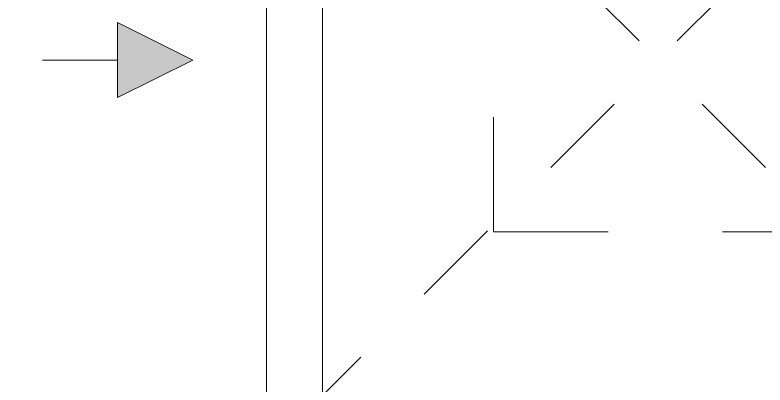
# Model space of a CAD drawing. Header units: millimetres. Extents: x -92759 to 184353, y -15225 to 86714.
# Drawn here: x 73418.3 to 73753.5, y 49158.8 to 49324.2 of the extents above; entities that cross this region are included whole.
import ezdxf

# ---------------------------------------------------------------- set-up
doc = ezdxf.new("R2010")
doc.units = ezdxf.units.MM
doc.linetypes.add('Aligning Line', pattern=[3.2004, 1.6002, -1.6002])
doc.layers.add('A-PATT-CONC', color=8, linetype='Continuous')
doc.layers.add('HFI 9MM FPB', color=94, linetype='Continuous', lineweight=5)
doc.layers.add('M-ACMV_FCU-1', color=86, linetype='Continuous', lineweight=9)
doc.layers.add('M-ACMV_EAG', color=7, linetype='Continuous', lineweight=25, true_color=0x999900)

# ---------------------------------------------------------------- blocks, each defined once
blk = doc.blocks.new('RCP_B8L2')
at = {"layer": 'A-PATT-CONC'}
h = blk.add_hatch(dxfattribs=at)
h.set_pattern_fill('ANSI37', color=256, scale=189, angle=45)
h.set_pattern_definition([(90, (-381018.07, -170702.3), (-600.075, 0), []), (180, (-381018.07, -170702.3), (-6e-14, -600.075), [])])
h.paths.add_polyline_path([(-381018.07, -170702.3), (-378018.07, -170702.3), (-378018.07, -174902.3), (-381018.07, -174902.3)])
at = {"layer": 'HFI 9MM FPB'}
h = blk.add_hatch(dxfattribs=at)
h.set_pattern_fill('ANSI33', color=256, scale=50)
h.set_pattern_definition([(45, (-581589.02, -147239), (-224.5064, 224.5064), []), (45, (-581364.5, -147239), (-224.5064, 224.5064), [158.75, -79.375])])
h.paths.add_polyline_path([(-381018.07, -170702.3), (-378018.07, -170702.3), (-378018.07, -174902.3), (-381018.07, -174902.3)], flags=16)
h.paths.add_polyline_path([(-381368.07, -170527.3), (-377663.92, -170527.3), (-377672.21, -175527.3), (-379618.07, -175527.3), (-379618.07, -175077.3), (-380218.07, -175077.3), (-380218.07, -175561.3), (-381368.07, -175561.3)])
blk = doc.blocks.new('A$C0c7653cf')
at = {"layer": 'M-ACMV_EAG', "lineweight": 5}
h = blk.add_hatch(color=256, dxfattribs=at)
h.dxf.hatch_style = 1
h.paths.add_polyline_path([(-241.59, 16.8), (-241.59, -16.8), (-208, 0)])
at = {"layer": 'M-ACMV_EAG', "linetype": 'Aligning Line', "lineweight": 5, "ltscale": 25}
for p, q in [((-150, 150), (150, -150)), ((150, 150), (-150, -150))]:
    blk.add_line(p, q, dxfattribs=at)
at = {"layer": 'M-ACMV_EAG', "lineweight": 5}
for p, q in [((-241.59, -16.8), (-241.59, 16.8)), ((-208, 0), (-241.59, 16.8)), ((-241.59, -16.8), (-241.59, 16.8)), ((-275.18, 0), (-241.59, 0)), ((-208, 0), (-241.59, -16.8))]:
    blk.add_line(p, q, dxfattribs=at)
for points in [[(-175, 175), (175, 175), (175, -175), (-175, -175)], [(-150, 150), (150, 150), (150, -150), (-150, -150)]]:
    blk.add_lwpolyline(points, close=True, dxfattribs=at)
for points in [[(-73.59, -25.6), (-73.59, -76.79), (-22.4, -76.79)], [(73.59, -25.6), (73.59, -76.79), (28.8, -76.79)]]:
    blk.add_lwpolyline(points, dxfattribs=at)
blk = doc.blocks.new('ACMV_B8_L2')
at = {"layer": 'M-ACMV_EAG'}
blk.add_blockref('A$C0c7653cf', (134369.33, -56411.83), dxfattribs=at)

msp = doc.modelspace()

# ---------------------------------------------------------------- block references
at = {"layer": 'A-PATT-CONC'}
msp.add_blockref('RCP_B8L2', (452619.12, 220318.54), dxfattribs=at)
at = {"layer": 'M-ACMV_FCU-1'}
msp.add_blockref('ACMV_B8_L2', (-60663.56, 105715.91), dxfattribs=at)

doc.saveas('drawing.dxf')
